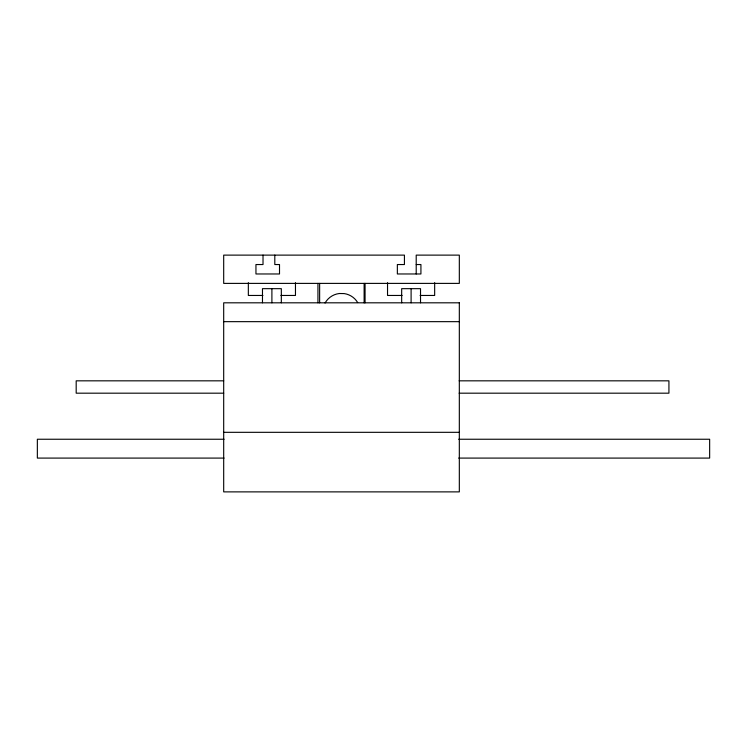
<?xml version="1.0" encoding="UTF-8"?>
<svg xmlns="http://www.w3.org/2000/svg" width="747" height="747" viewBox="0 0 747 747"><rect width="100%" height="100%" fill="white"/><g stroke="black" fill="none" stroke-linecap="round" stroke-linejoin="round"><path stroke-width="1.12" d="M416.21 264.541L420.925 264.541L420.925 273.972L397.357 273.972L397.357 264.541L404.426 264.541L404.426 255.119L223.689 255.119L223.689 283.393L459.321 283.393L459.321 255.119L416.21 255.119L416.21 273.972M262.925 295.457L248.34 295.457L248.34 282.674M280.881 295.457L295.467 295.457L295.467 282.674M402.119 295.457L387.534 295.457L387.534 282.674M420.075 295.457L434.661 295.457L434.661 282.674M223.689 321.658L459.321 321.658M223.689 380.83L76.185 380.83L76.185 393.183L223.689 393.183M459.134 380.83L668.929 380.83L668.929 393.183L459.134 393.183M223.689 432.317L459.321 432.317M224.1 439.245L37.35 439.245L37.35 458.088L224.1 458.088M458.705 439.245L709.65 439.245L709.65 458.088L458.705 458.088M420.524 302.815L420.524 288.669L401.671 288.669L401.671 302.815M411.102 288.669L411.102 302.815M365.068 283.393L365.068 302.815M364.125 283.393L364.125 302.871M319.632 283.393L319.632 302.871M317.942 283.393L317.942 302.815M281.33 302.815L281.33 288.669L262.477 288.669L262.477 302.815M274.803 255.119L274.803 264.541L279.509 264.541L279.509 273.972L255.95 273.972L255.95 264.541L263.019 264.541L263.019 255.119M271.899 288.669L271.899 302.815M325.048 303.039A18.852 18.852 0 0 1 339.269 293.515L344.19 293.58A18.852 18.852 0 0 1 357.692 302.582M459.321 302.815L223.689 302.815L223.689 491.881L459.321 491.881L459.321 302.815"/></g></svg>
